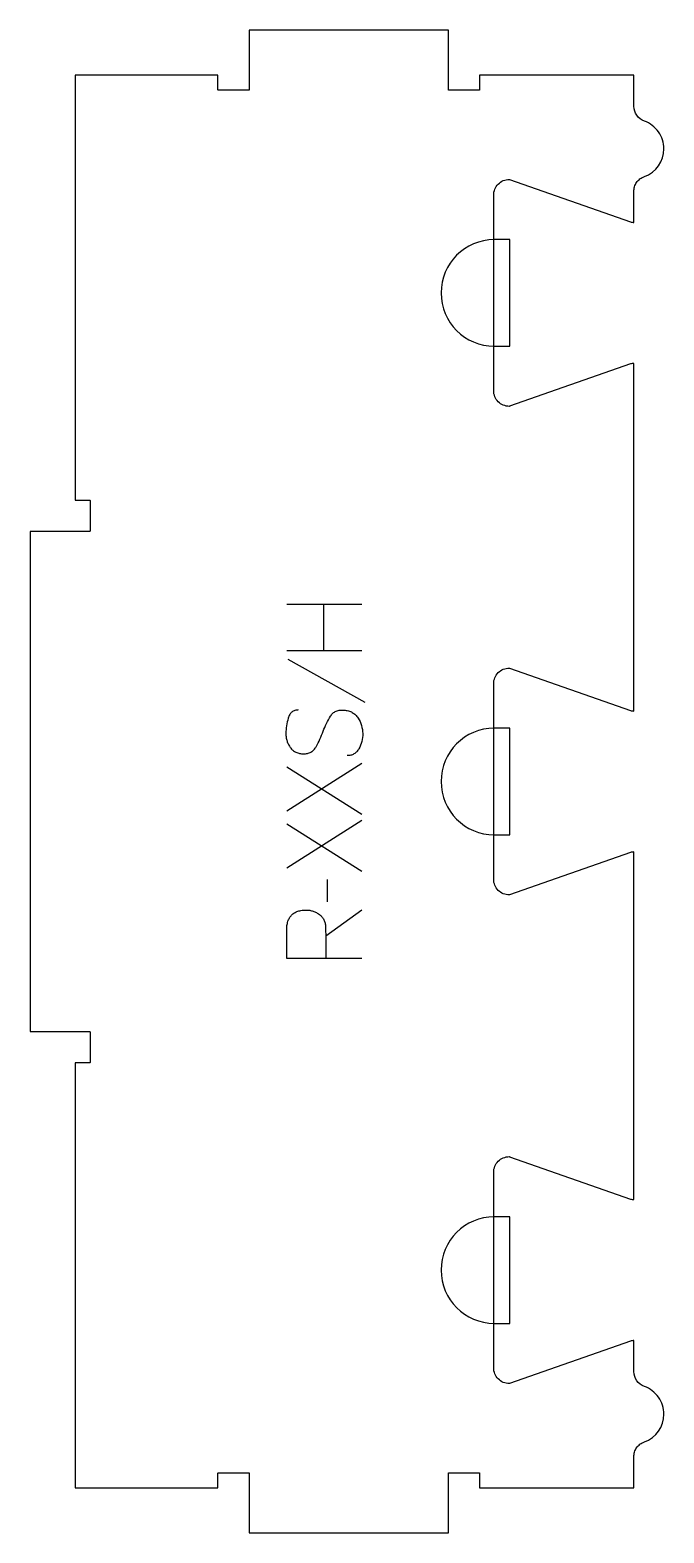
# Model space of a CAD drawing. Extents: x 0 to 253, y 0 to 600.
import ezdxf

# ---------------------------------------------------------------- set-up
doc = ezdxf.new("R2010")
doc.units = 0
for name, color, linetype in [('1_ANYTOOL_1MMDEEP_LABELS_S', 2, 'CONTINUOUS'), ('4_ANYTOOL_CUTTHROUGH_OUTSI', 5, 'CONTINUOUS'), ('5_ANYTOOL_HALF_MILL_9MM_IN', 3, 'CONTINUOUS')]:
    doc.layers.add(name, color=color, linetype=linetype)

msp = doc.modelspace()

# ---------------------------------------------------------------- linework, layer by layer
at = {"layer": '1_ANYTOOL_1MMDEEP_LABELS_S'}
for p, q in [((132.496423, 370.357149), (102.496423, 370.357149)), ((117.196423, 370.357149), (117.196423, 352.057149)), ((102.496423, 352.057149), (132.496423, 352.057149)), ((102.967852, 348.585721), (133.73928, 331.400007)), ((132.496423, 306.885721), (102.496423, 287.942864)), ((102.496423, 305.642864), (132.496423, 286.742864)), ((132.496423, 284.171435), (102.496423, 265.228578)), ((102.496423, 282.928578), (132.496423, 264.028578)), ((118.610709, 260.600007), (118.696423, 251.814292)), ((118.053566, 238.142864), (132.53928, 248.600007))]:
    msp.add_line(p, q, dxfattribs=at)
for points in [[(107.082137, 328.271435, 0.071867), (105.745531, 328.078322, 0.100684), (104.56428, 327.451792, 0.047558), (104.08783, 326.977239, 0.038563), (103.699102, 326.427239, 0.037928), (103.351633, 325.730051, 0.026634), (103.096423, 324.992864, 0.028461), (102.41044, 321.96953, 0.041577), (102.153566, 318.885721, 0.036938), (102.264706, 317.383361, 0.041531), (102.608923, 315.917864, 0.041583), (103.186132, 314.540487, 0.038125), (103.974994, 313.271435, 0.057611), (104.966899, 312.201283, 0.065808), (106.187494, 311.407149, 0.06469), (107.647049, 310.929653, 0.046778), (109.182137, 310.785721, 0.052235), (110.73198, 310.948077, 0.075448), (112.182137, 311.492864, 0.076671), (113.35519, 312.408956, 0.061023), (114.23928, 313.614292, 0.021951), (115.766626, 316.643146, 0.018213), (117.046423, 319.785721, -0.02405), (118.351885, 322.887205, -0.02981), (119.982137, 325.828578, -0.068439), (120.948068, 326.96988, -0.079282), (122.199994, 327.778578, -0.076308), (123.778676, 328.203578, -0.047772), (125.424994, 328.228578, -0.046243), (127.105954, 327.935343, -0.06359), (128.67678, 327.285721, -0.064671), (129.960969, 326.312897, -0.057073), (130.974994, 325.057149, -0.067522), (132.337905, 322.088841, -0.070793), (132.83928, 318.864292, -0.064027), (132.476765, 315.725277, -0.070447), (131.296423, 312.800007, -0.054374), (130.44679, 311.641589, -0.074742), (129.335709, 310.742864, -0.075199), (128.02933, 310.219857, -0.057737), (126.624994, 310.057149)], [(132.496423, 229.142864), (102.496423, 229.142864), (102.496423, 240.500007, -0.030274), (102.603439, 242.26582, -0.049), (102.986602, 243.987507, -0.050774), (103.579058, 245.320029, -0.06445), (104.457137, 246.478578, -0.0646), (105.593168, 247.368489, -0.052254), (106.90803, 247.973221, -0.050381), (108.600579, 248.362356, -0.031337), (110.33928, 248.471435, -0.040022), (111.713337, 248.361274, -0.042626), (113.049994, 248.026792, -0.04247), (114.339714, 247.458108, -0.036572), (115.524994, 246.692864, -0.051097), (116.53895, 245.751086, -0.061981), (117.31428, 244.608935, -0.061813), (117.79078, 243.299933, -0.049309), (117.967852, 241.914292, -0.003273), (118.005543, 241.046642, -0.003121), (118.032137, 240.178578, -0.003882), (118.049057, 239.160797, -0.002215), (118.053566, 238.142864), (118.053566, 229.185721)]]:
    msp.add_lwpolyline(points, format="xyb", dxfattribs=at)
at = {"layer": '4_ANYTOOL_CUTTHROUGH_OUTSI'}
msp.add_lwpolyline([(191.459965, 344.985965), (239.743572, 328.086852, 0.061178), (241.127377, 327.855437), (241.127377, 466.544563, 0.061784), (239.732507, 466.309569), (191.459965, 449.414035, -0.084368), (191.377377, 449.4, -0.414214), (185.127377, 455.65), (185.127377, 533.65, -0.414214), (191.377377, 539.9, -0.084368), (191.459965, 539.885965), (239.743572, 522.986852, 0.061178), (241.127377, 522.755437), (241.127377, 535.154437, -0.070764), (241.390943, 537.007405, -0.078957), (242.186477, 538.696468, -0.083664), (243.550449, 540.118107, -0.07497), (245.294044, 541.046994, 0.317837), (253.127377, 552.125, 0.081314), (252.54781, 555.665195, 0.146504), (248.438583, 561.47652, 0.081314), (245.294044, 563.203006, -0.317837), (241.127377, 569.095563), (241.127377, 581.499544), (179.525158, 581.499998), (179.525158, 575.75, -0.414214), (179.275158, 575.5), (167.275158, 575.5, -0.414214), (167.025158, 575.75), (167.025158, 599.5), (87.525158, 599.5), (87.525158, 575.75, -0.414214), (87.275158, 575.5), (75.275158, 575.5, -0.414214), (75.025158, 575.75), (75.025158, 581.5), (18, 581.5), (18, 412), (23.75, 412, -0.414214), (24, 411.75), (24, 399.75, -0.414214), (23.75, 399.5), (0, 399.5), (0, 200), (23.75, 200, -0.414214), (24, 199.75), (24, 187.75, -0.414214), (23.75, 187.5), (18, 187.5), (18, 18), (75.025158, 18), (75.025158, 23.75, -0.414214), (75.275158, 24), (87.275158, 24, -0.414214), (87.525158, 23.75), (87.525158, 0), (167.025158, 0), (167.025158, 23.75, -0.414214), (167.275158, 24), (179.275158, 24, -0.414214), (179.525158, 23.75), (179.525158, 18.000004), (241.127377, 18.000912), (241.127377, 30.404904, -0.070762), (241.391046, 32.257749, -0.078953), (242.186621, 33.946676, -0.083659), (243.550551, 35.368184, -0.074965), (245.294044, 36.296994, 0.317837), (253.127377, 47.375, 0.081314), (252.54781, 50.915195, 0.146504), (248.438583, 56.72652, 0.081314), (245.294044, 58.453006, -0.317837), (241.127377, 64.345563), (241.127377, 76.744563, 0.061784), (239.732507, 76.509569), (191.459965, 59.614035, -0.084368), (191.377377, 59.6, -0.414214), (185.127377, 65.85), (185.127377, 143.85, -0.414214), (191.377377, 150.1, -0.084368), (191.459965, 150.085965), (239.743572, 133.186852, 0.061178), (241.127377, 132.955437), (241.127377, 271.644563, 0.061784), (239.732507, 271.409569), (191.459965, 254.514035, -0.084368), (191.377377, 254.5, -0.414214), (185.127377, 260.75), (185.127377, 338.75, -0.414214), (191.377377, 345, -0.084368)], format="xyb", close=True, dxfattribs=at)
at = {"layer": '5_ANYTOOL_HALF_MILL_9MM_IN'}
for points in [[(185.627377, 515.9), (185.377377, 515.9, 1), (185.377377, 473.4), (191.627377, 473.4), (191.627377, 515.9)], [(185.627377, 321), (185.377377, 321, 1), (185.377377, 278.5), (191.627377, 278.5), (191.627377, 321)], [(185.367377, 126.099998, 0.999765), (185.377377, 83.6), (191.627377, 83.6), (191.627377, 126.1)]]:
    msp.add_lwpolyline(points, format="xyb", close=True, dxfattribs=at)

doc.saveas('drawing.dxf')
